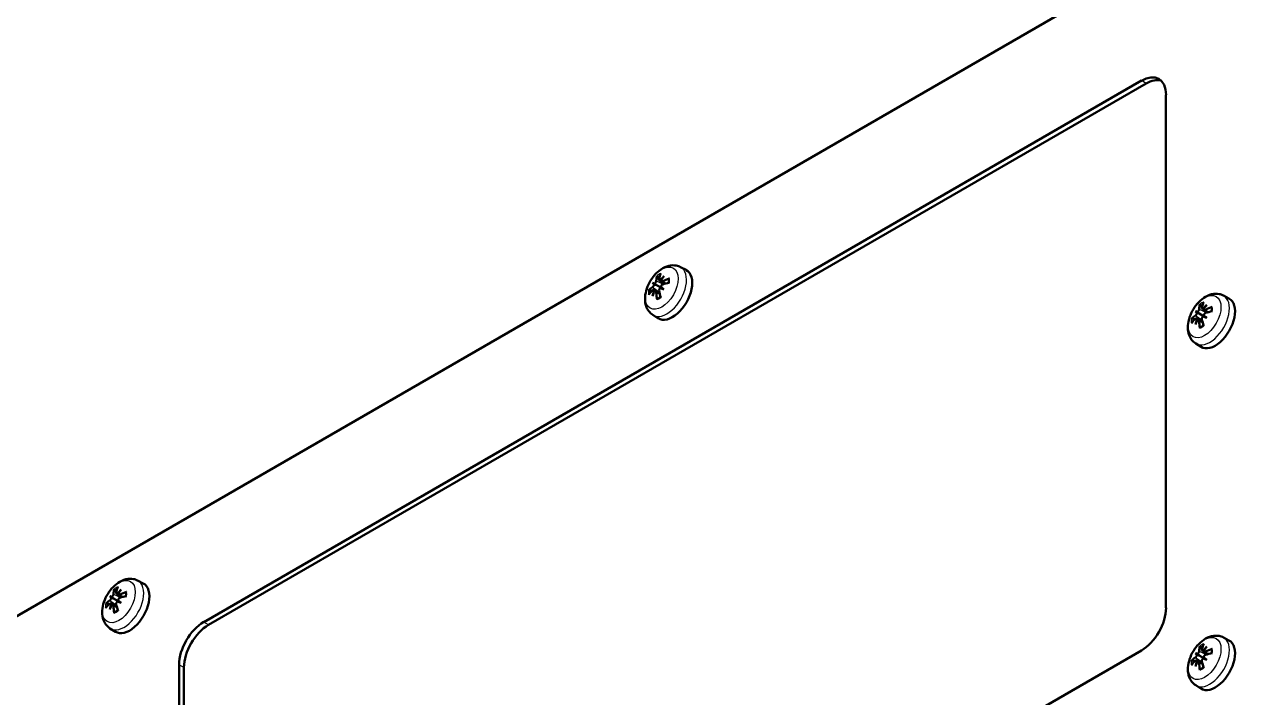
# Model space of a CAD drawing. Header units: millimetres. Extents: x 0 to 4200, y 0 to 2970.
# Drawn here: x 3093.8 to 3269.4, y 2053.9 to 2150.4 of the extents above; entities that cross this region are included whole.
import ezdxf

# ---------------------------------------------------------------- set-up
doc = ezdxf.new("R2010")
doc.units = ezdxf.units.MM
doc.header["$LTSCALE"] = 10
doc.layers.add('Co ban', color=7, linetype='Continuous', lineweight=50)
doc.layers.add('Lien manh', color=7, linetype='Continuous', lineweight=25, true_color=0x020305)

msp = doc.modelspace()

# ---------------------------------------------------------------- linework, layer by layer
at = {"layer": 'Co ban'}
for p, q in [((2949.75, 1983.09), (3734.64, 2436.24)), ((3119.46, 2064.74), (3253.81, 2142.31)), ((3254.51, 2141.9), (3120.16, 2064.33)), ((3257.34, 2140.26), (3257.34, 2066.78)), ((3187.78, 2115.6), (3188.58, 2115.18)), ((3183.77, 2113.34), (3184.31, 2113.03)), ((3184.73, 2113.73), (3185.48, 2113.18)), ((3185.03, 2113.56), (3185.52, 2113.2)), ((3183.91, 2112.31), (3184.76, 2111.94)), ((3184.21, 2112.14), (3184.77, 2111.89)), ((3184.31, 2113.03), (3185.27, 2112.48)), ((3185.41, 2112.39), (3185.27, 2112.48)), ((3265.56, 2111.52), (3266.36, 2111.1)), ((3183.82, 2108.74), (3184.58, 2108.25)), ((3261.55, 2109.26), (3262.1, 2108.94)), ((3261.7, 2108.23), (3262.54, 2107.86)), ((3261.99, 2108.06), (3262.55, 2107.81)), ((3262.1, 2108.94), (3263.05, 2108.39)), ((3262.51, 2109.64), (3263.26, 2109.1)), ((3262.81, 2109.47), (3263.3, 2109.11)), ((3263.19, 2108.31), (3263.05, 2108.39)), ((3261.6, 2104.66), (3262.36, 2104.17)), ((3109.99, 2070.69), (3110.8, 2070.27)), ((3105.99, 2068.43), (3106.53, 2068.12)), ((3106.53, 2068.12), (3107.48, 2067.57)), ((3106.95, 2068.82), (3107.69, 2068.28)), ((3107.25, 2068.65), (3107.74, 2068.29)), ((3107.63, 2067.49), (3107.48, 2067.57)), ((3106.13, 2067.41), (3106.98, 2067.03)), ((3106.43, 2067.23), (3106.99, 2066.99)), ((3106.03, 2063.83), (3106.8, 2063.35)), ((3265.56, 2062.53), (3266.36, 2062.11)), ((3253.81, 2060.66), (3119.46, 1983.09)), ((3262.51, 2060.66), (3263.26, 2060.11)), ((3261.55, 2060.27), (3262.1, 2059.95)), ((3261.7, 2059.24), (3262.54, 2058.87)), ((3261.99, 2059.07), (3262.55, 2058.82)), ((3262.1, 2059.95), (3263.05, 2059.4)), ((3262.81, 2060.48), (3263.3, 2060.12)), ((3263.19, 2059.32), (3263.05, 2059.4)), ((3115.92, 1985.13), (3115.92, 2058.62)), ((3116.63, 2058.21), (3116.63, 1984.72)), ((3261.6, 2055.67), (3262.36, 2055.18))]:
    msp.add_line(p, q, dxfattribs=at)
for centre, major_axis, ratio, start_param, end_param in [((3253.81, 2138.22), (2.5, 4.33), 0.57735, 5.497787, 7.068583), ((3254.51, 2137.82), (2.5, 4.33), 0.57735, 0.141897, 0.785398), ((3186.63, 2111.69), (2, 3.46), 0.57735, 3.116897, 6.307881), ((3189.43, 2111.18), (-5.86, 2.63), 0.158992, 0.343364, 0.460515), ((3188.47, 2109.52), (-5.21, 3.76), 0.158992, 5.82267, 5.939822), ((3183.58, 2113.65), (0.889, -0.797), 0.034479, 0.632274, 1.018438), ((3189.29, 2110.52), (-4.18, 4.96), 0.552577, 0.356756, 0.526449), ((3188.72, 2110.19), (-2.18, 6.11), 0.589478, 0.562453, 0.732146), ((3189.36, 2110.03), (4.1, 4.95), 0.9022, 1.451948, 1.5691), ((3184.52, 2114.19), (-1.11, 0.66), 0.166378, 2.018975, 2.09969), ((3188.4, 2110.58), (-2.63, -5.86), 0.701688, 4.371008, 4.48816), ((3189.04, 2110), (-6.48, -0.2), 0.690116, 5.148823, 5.318516), ((3189.04, 2110.66), (6.49, -0.16), 0.451938, 2.040238, 2.209931), ((3188.98, 2109.97), (-6.39, 1.14), 0.552577, 5.756736, 5.926429), ((3188.98, 2110.62), (6.38, 1.17), 0.589478, 2.409447, 2.57914), ((3189.43, 2110.15), (2.24, 6.02), 0.9022, 1.572493, 1.689644), ((3188.47, 2110.71), (-3.76, -5.21), 0.701688, 4.936618, 5.05377), ((3183.41, 2113.35), (-1.13, 0.37), 0.034479, 2.123155, 2.509319), ((3183.41, 2112.27), (1.13, -0.63), 0.166378, 1.041903, 1.122618), ((3189.29, 2110.44), (3.07, -5.72), 0.690116, 4.106262, 4.275955), ((3188.72, 2110.11), (-3.38, 5.53), 0.451938, 0.931662, 1.101355), ((3184.52, 2112.71), (1.12, -0.36), 0.009309, 0.838135, 1.224299), ((3189.36, 2111.22), (-6.06, 2.14), 0.04152, 0.758456, 0.875608), ((3184.69, 2113.01), (-0.87, 0.789), 0.009309, 1.917294, 2.303458), ((3188.4, 2109.56), (4.88, -4.18), 0.04152, 2.265985, 2.383136), ((3267.08, 2106.44), (-4.18, 4.96), 0.552577, 0.356756, 0.526449), ((3264.41, 2107.61), (2, 3.46), 0.57735, 3.116897, 6.307881), ((3266.51, 2106.11), (-2.18, 6.11), 0.589478, 0.562453, 0.732146), ((3267.14, 2105.95), (4.1, 4.95), 0.9022, 1.451948, 1.5691), ((3266.18, 2106.5), (-2.63, -5.86), 0.701688, 4.371008, 4.48816), ((3266.83, 2105.92), (-6.48, -0.2), 0.690116, 5.148823, 5.318516), ((3266.76, 2105.88), (-6.39, 1.14), 0.552577, 5.756736, 5.926429), ((3266.76, 2106.54), (6.38, 1.17), 0.589478, 2.409447, 2.57914), ((3267.21, 2107.09), (-5.86, 2.63), 0.158992, 0.343364, 0.460515), ((3266.25, 2105.44), (-5.21, 3.76), 0.158992, 5.82267, 5.939822), ((3267.21, 2106.07), (2.24, 6.02), 0.9022, 1.572493, 1.689644), ((3266.25, 2106.62), (-3.76, -5.21), 0.701688, 4.936618, 5.05377), ((3261.19, 2109.27), (-1.13, 0.37), 0.034479, 2.123155, 2.509319), ((3261.19, 2108.19), (1.13, -0.63), 0.166378, 1.041903, 1.122618), ((3261.36, 2109.57), (0.889, -0.797), 0.034479, 0.632274, 1.018438), ((3266.51, 2106.03), (-3.38, 5.53), 0.451938, 0.931662, 1.101355), ((3262.3, 2110.11), (-1.11, 0.66), 0.166378, 2.018975, 2.09969), ((3262.3, 2108.63), (1.12, -0.36), 0.009309, 0.838135, 1.224299), ((3267.14, 2107.13), (-6.06, 2.14), 0.04152, 0.758456, 0.875608), ((3262.47, 2108.93), (-0.87, 0.789), 0.009309, 1.917294, 2.303458), ((3266.18, 2105.48), (4.88, -4.18), 0.04152, 2.265985, 2.383136), ((3266.83, 2106.58), (6.49, -0.16), 0.451938, 2.040238, 2.209931), ((3267.08, 2106.36), (3.07, -5.72), 0.690116, 4.106262, 4.275955), ((3111.51, 2065.61), (-4.18, 4.96), 0.552577, 0.356756, 0.526449), ((3108.85, 2066.78), (2, 3.46), 0.57735, 3.116897, 6.307881), ((3110.94, 2065.28), (-2.18, 6.11), 0.589478, 0.562453, 0.732146), ((3111.58, 2065.12), (4.1, 4.95), 0.9022, 1.451948, 1.5691), ((3110.62, 2065.68), (-2.63, -5.86), 0.701688, 4.371008, 4.48816), ((3111.19, 2065.06), (-6.39, 1.14), 0.552577, 5.756736, 5.926429), ((3111.65, 2066.27), (-5.86, 2.63), 0.158992, 0.343364, 0.460515), ((3110.69, 2064.61), (-5.21, 3.76), 0.158992, 5.82267, 5.939822), ((3105.62, 2068.44), (-1.13, 0.37), 0.034479, 2.123155, 2.509319), ((3105.8, 2068.74), (0.889, -0.797), 0.034479, 0.632274, 1.018438), ((3106.73, 2069.28), (-1.11, 0.66), 0.166378, 2.018975, 2.09969), ((3106.73, 2067.8), (1.12, -0.36), 0.009309, 0.838135, 1.224299), ((3111.58, 2066.31), (-6.06, 2.14), 0.04152, 0.758456, 0.875608), ((3106.91, 2068.1), (-0.87, 0.789), 0.009309, 1.917294, 2.303458), ((3110.62, 2064.65), (4.88, -4.18), 0.04152, 2.265985, 2.383136), ((3111.26, 2065.1), (-6.48, -0.2), 0.690116, 5.148823, 5.318516), ((3111.26, 2065.76), (6.49, -0.16), 0.451938, 2.040238, 2.209931), ((3111.19, 2065.72), (6.38, 1.17), 0.589478, 2.409447, 2.57914), ((3111.65, 2065.25), (2.24, 6.02), 0.9022, 1.572493, 1.689644), ((3110.69, 2065.8), (-3.76, -5.21), 0.701688, 4.936618, 5.05377), ((3105.62, 2067.36), (1.13, -0.63), 0.166378, 1.041903, 1.122618), ((3111.51, 2065.53), (3.07, -5.72), 0.690116, 4.106262, 4.275955), ((3110.94, 2065.2), (-3.38, 5.53), 0.451938, 0.931662, 1.101355), ((3253.81, 2064.74), (-2.5, -4.33), 0.57735, 0.785398, 2.356194), ((3119.46, 2060.66), (2.5, 4.33), 0.57735, 0.785398, 2.356194), ((3120.16, 2060.25), (-2.5, -4.33), 0.57735, 3.926991, 5.497787), ((3267.08, 2057.45), (-4.18, 4.96), 0.552577, 0.356756, 0.526449), ((3264.41, 2058.62), (2, 3.46), 0.57735, 3.116897, 6.307881), ((3266.51, 2057.12), (-2.18, 6.11), 0.589478, 0.562453, 0.732146), ((3267.14, 2056.96), (4.1, 4.95), 0.9022, 1.451948, 1.5691), ((3262.3, 2061.12), (-1.11, 0.66), 0.166378, 2.018975, 2.09969), ((3266.18, 2057.51), (-2.63, -5.86), 0.701688, 4.371008, 4.48816), ((3266.83, 2056.93), (-6.48, -0.2), 0.690116, 5.148823, 5.318516), ((3266.76, 2056.89), (-6.39, 1.14), 0.552577, 5.756736, 5.926429), ((3266.76, 2057.55), (6.38, 1.17), 0.589478, 2.409447, 2.57914), ((3267.21, 2058.1), (-5.86, 2.63), 0.158992, 0.343364, 0.460515), ((3266.25, 2056.45), (-5.21, 3.76), 0.158992, 5.82267, 5.939822), ((3267.21, 2057.08), (2.24, 6.02), 0.9022, 1.572493, 1.689644), ((3266.25, 2057.63), (-3.76, -5.21), 0.701688, 4.936618, 5.05377), ((3261.19, 2060.28), (-1.13, 0.37), 0.034479, 2.123155, 2.509319), ((3261.19, 2059.2), (1.13, -0.63), 0.166378, 1.041903, 1.122618), ((3261.36, 2060.58), (0.889, -0.797), 0.034479, 0.632274, 1.018438), ((3267.08, 2057.37), (3.07, -5.72), 0.690116, 4.106262, 4.275955), ((3266.51, 2057.04), (-3.38, 5.53), 0.451938, 0.931662, 1.101355), ((3262.3, 2059.64), (1.12, -0.36), 0.009309, 0.838135, 1.224299), ((3267.14, 2058.15), (-6.06, 2.14), 0.04152, 0.758456, 0.875608), ((3262.47, 2059.94), (-0.87, 0.789), 0.009309, 1.917294, 2.303458), ((3266.18, 2056.49), (4.88, -4.18), 0.04152, 2.265985, 2.383136), ((3266.83, 2057.59), (6.49, -0.16), 0.451938, 2.040238, 2.209931)]:
    msp.add_ellipse(centre, major_axis=major_axis, ratio=ratio, start_param=start_param, end_param=end_param, dxfattribs=at)
for points, knots in [([(3183.82, 2108.74), (3183.59, 2108.88), (3183.39, 2109.07), (3183.06, 2109.51), (3182.93, 2109.76), (3182.74, 2110.34), (3182.7, 2110.67), (3182.69, 2111.4), (3182.75, 2111.8), (3182.97, 2112.61), (3183.13, 2113.01), (3183.53, 2113.76), (3183.77, 2114.11), (3184.32, 2114.75), (3184.63, 2115.03), (3185.31, 2115.5), (3185.69, 2115.68), (3186.44, 2115.86), (3186.81, 2115.88), (3187.38, 2115.77), (3187.59, 2115.7), (3187.78, 2115.6)], [3.951686, 3.951686, 3.951686, 3.951686, 4.16495, 4.16495, 4.402172, 4.402172, 4.701244, 4.701244, 5.067164, 5.067164, 5.444726, 5.444726, 5.817078, 5.817078, 6.192713, 6.192713, 6.5675, 6.5675, 6.874086, 6.874086, 7.043888, 7.043888, 7.043888, 7.043888]), ([(3184.31, 2113.65), (3184.3, 2113.62), (3184.3, 2113.59), (3184.27, 2113.52), (3184.26, 2113.49), (3184.22, 2113.42), (3184.2, 2113.39), (3184.15, 2113.33), (3184.12, 2113.3), (3184.09, 2113.27), (3184.08, 2113.26), (3184.07, 2113.26)], [0, 0, 0, 0, 0.01151442, 0.01151442, 0.02302884, 0.02302884, 0.0344178, 0.0344178, 0.04580676, 0.04580676, 0.0498478, 0.0498478, 0.0498478, 0.0498478]), ([(3184.5, 2114.18), (3184.49, 2114.19), (3184.48, 2114.2), (3184.46, 2114.23), (3184.44, 2114.25), (3184.43, 2114.29), (3184.42, 2114.31), (3184.42, 2114.34), (3184.42, 2114.35), (3184.42, 2114.36)], [0.05658644, 0.05658644, 0.05658644, 0.05658644, 0.06161587, 0.06161587, 0.06775669, 0.06775669, 0.07390904, 0.07390904, 0.07912293, 0.07912293, 0.07912293, 0.07912293]), ([(3184.9, 2113.74), (3184.9, 2113.74), (3184.9, 2113.73), (3184.87, 2113.72), (3184.83, 2113.71), (3184.78, 2113.71), (3184.76, 2113.71), (3184.72, 2113.73), (3184.71, 2113.75), (3184.69, 2113.79), (3184.69, 2113.82), (3184.69, 2113.86), (3184.7, 2113.87), (3184.7, 2113.88)], [0.02262869, 0.02262869, 0.02262869, 0.02262869, 0.02311382, 0.02311382, 0.03450698, 0.03450698, 0.04590014, 0.04590014, 0.05733833, 0.05733833, 0.06877652, 0.06877652, 0.07249219, 0.07249219, 0.07249219, 0.07249219]), ([(3185.24, 2113.57), (3185.2, 2113.55), (3185.17, 2113.54), (3185.11, 2113.53), (3185.08, 2113.53), (3185.03, 2113.55), (3185.01, 2113.56), (3184.99, 2113.6), (3184.98, 2113.63), (3184.98, 2113.67), (3184.98, 2113.68), (3184.98, 2113.69)], [0, 0, 0, 0, 0.01151442, 0.01151442, 0.02302884, 0.02302884, 0.0344178, 0.0344178, 0.04580676, 0.04580676, 0.0498478, 0.0498478, 0.0498478, 0.0498478]), ([(3186.09, 2113.86), (3186.08, 2113.86), (3186.08, 2113.87), (3186.08, 2113.88), (3186.09, 2113.9), (3186.1, 2113.93), (3186.12, 2113.94), (3186.14, 2113.96), (3186.16, 2113.97), (3186.18, 2113.97)], [0.05985449, 0.05985449, 0.05985449, 0.05985449, 0.06161587, 0.06161587, 0.06775669, 0.06775669, 0.07390904, 0.07390904, 0.07912293, 0.07912293, 0.07912293, 0.07912293]), ([(3186.09, 2113.86), (3186.09, 2113.82), (3186.1, 2113.79), (3186.1, 2113.72), (3186.11, 2113.68), (3186.11, 2113.61), (3186.11, 2113.57), (3186.11, 2113.49), (3186.1, 2113.45), (3186.1, 2113.39), (3186.09, 2113.36), (3186.09, 2113.33)], [1.3874243, 1.3874243, 1.3874243, 1.3874243, 1.4608322, 1.4608322, 1.53424, 1.53424, 1.6076479, 1.6076479, 1.6810558, 1.6810558, 1.7294084, 1.7294084, 1.7294084, 1.7294084]), ([(3183.21, 2112.26), (3183.22, 2112.27), (3183.23, 2112.28), (3183.26, 2112.29), (3183.28, 2112.29), (3183.31, 2112.3), (3183.34, 2112.3), (3183.37, 2112.29), (3183.39, 2112.29), (3183.41, 2112.28)], [0.01947687, 0.01947687, 0.01947687, 0.01947687, 0.02469076, 0.02469076, 0.03084311, 0.03084311, 0.03698394, 0.03698394, 0.04201336, 0.04201336, 0.04201336, 0.04201336]), ([(3183.99, 2113.12), (3183.99, 2113.12), (3183.99, 2113.12), (3183.99, 2113.09), (3183.98, 2113.05), (3183.96, 2112.98), (3183.94, 2112.94), (3183.91, 2112.87), (3183.88, 2112.84), (3183.84, 2112.78), (3183.81, 2112.75), (3183.78, 2112.73), (3183.78, 2112.73), (3183.77, 2112.72)], [0.02262944, 0.02262944, 0.02262944, 0.02262944, 0.02319765, 0.02319765, 0.0345489, 0.0345489, 0.04590016, 0.04590016, 0.05733835, 0.05733835, 0.06877655, 0.06877655, 0.07249221, 0.07249221, 0.07249221, 0.07249221]), ([(3183.77, 2112.27), (3183.79, 2112.29), (3183.82, 2112.3), (3183.86, 2112.32), (3183.89, 2112.32), (3183.92, 2112.31), (3183.94, 2112.3), (3183.97, 2112.26), (3183.98, 2112.23), (3183.99, 2112.19), (3183.99, 2112.18), (3183.99, 2112.16)], [0, 0, 0, 0, 0.01151442, 0.01151442, 0.02302884, 0.02302884, 0.0344178, 0.0344178, 0.04580676, 0.04580676, 0.0498478, 0.0498478, 0.0498478, 0.0498478]), ([(3184.07, 2112.12), (3184.07, 2112.12), (3184.07, 2112.12), (3184.1, 2112.14), (3184.12, 2112.15), (3184.18, 2112.15), (3184.2, 2112.15), (3184.24, 2112.13), (3184.26, 2112.11), (3184.29, 2112.05), (3184.3, 2112.02), (3184.3, 2111.98), (3184.3, 2111.97), (3184.31, 2111.96)], [0.02262944, 0.02262944, 0.02262944, 0.02262944, 0.02319765, 0.02319765, 0.0345489, 0.0345489, 0.04590016, 0.04590016, 0.05733835, 0.05733835, 0.06877655, 0.06877655, 0.07249221, 0.07249221, 0.07249221, 0.07249221]), ([(3184.7, 2112.18), (3184.69, 2112.22), (3184.69, 2112.25), (3184.7, 2112.33), (3184.71, 2112.37), (3184.74, 2112.44), (3184.76, 2112.47), (3184.81, 2112.54), (3184.84, 2112.56), (3184.88, 2112.59), (3184.89, 2112.59), (3184.9, 2112.6)], [0, 0, 0, 0, 0.01154742, 0.01154742, 0.02309483, 0.02309483, 0.0344508, 0.0344508, 0.04580677, 0.04580677, 0.04984781, 0.04984781, 0.04984781, 0.04984781]), ([(3184.98, 2112.73), (3184.98, 2112.74), (3184.98, 2112.74), (3184.98, 2112.77), (3184.98, 2112.81), (3185, 2112.88), (3185.02, 2112.92), (3185.06, 2112.98), (3185.08, 2113.02), (3185.14, 2113.07), (3185.17, 2113.09), (3185.21, 2113.11), (3185.22, 2113.11), (3185.24, 2113.11)], [0.02262944, 0.02262944, 0.02262944, 0.02262944, 0.02319765, 0.02319765, 0.0345489, 0.0345489, 0.04590016, 0.04590016, 0.05733835, 0.05733835, 0.06877655, 0.06877655, 0.07249221, 0.07249221, 0.07249221, 0.07249221]), ([(3261.6, 2104.66), (3261.37, 2104.8), (3261.17, 2104.99), (3260.84, 2105.42), (3260.72, 2105.68), (3260.52, 2106.26), (3260.48, 2106.59), (3260.47, 2107.32), (3260.53, 2107.72), (3260.75, 2108.52), (3260.91, 2108.92), (3261.31, 2109.67), (3261.55, 2110.03), (3262.1, 2110.66), (3262.41, 2110.95), (3263.1, 2111.41), (3263.47, 2111.6), (3264.22, 2111.78), (3264.59, 2111.8), (3265.16, 2111.69), (3265.37, 2111.62), (3265.56, 2111.52)], [3.951686, 3.951686, 3.951686, 3.951686, 4.16495, 4.16495, 4.402172, 4.402172, 4.701244, 4.701244, 5.067164, 5.067164, 5.444726, 5.444726, 5.817078, 5.817078, 6.192713, 6.192713, 6.5675, 6.5675, 6.874086, 6.874086, 7.043888, 7.043888, 7.043888, 7.043888]), ([(3184.42, 2110.94), (3184.42, 2110.95), (3184.42, 2110.97), (3184.42, 2111.01), (3184.43, 2111.02), (3184.44, 2111.05), (3184.46, 2111.06), (3184.47, 2111.07), (3184.48, 2111.07), (3184.48, 2111.08)], [0.01947687, 0.01947687, 0.01947687, 0.01947687, 0.02469076, 0.02469076, 0.03084311, 0.03084311, 0.03698394, 0.03698394, 0.03874531, 0.03874531, 0.03874531, 0.03874531]), ([(3184.94, 2111.33), (3184.91, 2111.32), (3184.89, 2111.3), (3184.84, 2111.26), (3184.8, 2111.24), (3184.74, 2111.2), (3184.7, 2111.18), (3184.64, 2111.14), (3184.61, 2111.13), (3184.54, 2111.1), (3184.51, 2111.09), (3184.48, 2111.08)], [2.9829806, 2.9829806, 2.9829806, 2.9829806, 3.0313332, 3.0313332, 3.1047411, 3.1047411, 3.1781489, 3.1781489, 3.2515568, 3.2515568, 3.3249647, 3.3249647, 3.3249647, 3.3249647]), ([(3262.29, 2110.1), (3262.27, 2110.11), (3262.26, 2110.12), (3262.24, 2110.15), (3262.22, 2110.17), (3262.21, 2110.21), (3262.2, 2110.23), (3262.2, 2110.26), (3262.2, 2110.27), (3262.2, 2110.28)], [0.05658644, 0.05658644, 0.05658644, 0.05658644, 0.06161587, 0.06161587, 0.06775669, 0.06775669, 0.07390904, 0.07390904, 0.07912293, 0.07912293, 0.07912293, 0.07912293]), ([(3262.68, 2109.65), (3262.68, 2109.65), (3262.68, 2109.65), (3262.65, 2109.64), (3262.62, 2109.63), (3262.56, 2109.62), (3262.54, 2109.63), (3262.5, 2109.65), (3262.49, 2109.67), (3262.47, 2109.71), (3262.47, 2109.74), (3262.48, 2109.78), (3262.48, 2109.78), (3262.48, 2109.79)], [0.02262869, 0.02262869, 0.02262869, 0.02262869, 0.02311382, 0.02311382, 0.03450698, 0.03450698, 0.04590014, 0.04590014, 0.05733833, 0.05733833, 0.06877652, 0.06877652, 0.07249219, 0.07249219, 0.07249219, 0.07249219]), ([(3263.87, 2109.77), (3263.87, 2109.78), (3263.87, 2109.78), (3263.87, 2109.8), (3263.87, 2109.82), (3263.89, 2109.84), (3263.9, 2109.86), (3263.93, 2109.88), (3263.94, 2109.89), (3263.96, 2109.89)], [0.05985449, 0.05985449, 0.05985449, 0.05985449, 0.06161587, 0.06161587, 0.06775669, 0.06775669, 0.07390904, 0.07390904, 0.07912293, 0.07912293, 0.07912293, 0.07912293]), ([(3263.87, 2109.77), (3263.87, 2109.74), (3263.88, 2109.71), (3263.88, 2109.64), (3263.89, 2109.6), (3263.89, 2109.53), (3263.89, 2109.49), (3263.89, 2109.41), (3263.88, 2109.37), (3263.88, 2109.3), (3263.88, 2109.28), (3263.87, 2109.25)], [1.3874243, 1.3874243, 1.3874243, 1.3874243, 1.4608322, 1.4608322, 1.53424, 1.53424, 1.6076479, 1.6076479, 1.6810558, 1.6810558, 1.7294084, 1.7294084, 1.7294084, 1.7294084]), ([(3260.99, 2108.18), (3261, 2108.19), (3261.01, 2108.2), (3261.04, 2108.21), (3261.06, 2108.21), (3261.1, 2108.22), (3261.12, 2108.22), (3261.16, 2108.21), (3261.18, 2108.21), (3261.19, 2108.2)], [0.01947687, 0.01947687, 0.01947687, 0.01947687, 0.02469076, 0.02469076, 0.03084311, 0.03084311, 0.03698394, 0.03698394, 0.04201336, 0.04201336, 0.04201336, 0.04201336]), ([(3261.77, 2109.04), (3261.77, 2109.04), (3261.77, 2109.03), (3261.77, 2109), (3261.76, 2108.97), (3261.74, 2108.9), (3261.72, 2108.86), (3261.69, 2108.79), (3261.67, 2108.76), (3261.62, 2108.7), (3261.59, 2108.67), (3261.56, 2108.65), (3261.56, 2108.64), (3261.55, 2108.64)], [0.02262944, 0.02262944, 0.02262944, 0.02262944, 0.02319765, 0.02319765, 0.0345489, 0.0345489, 0.04590016, 0.04590016, 0.05733835, 0.05733835, 0.06877655, 0.06877655, 0.07249221, 0.07249221, 0.07249221, 0.07249221]), ([(3261.55, 2108.18), (3261.57, 2108.2), (3261.6, 2108.22), (3261.64, 2108.24), (3261.67, 2108.24), (3261.71, 2108.23), (3261.72, 2108.21), (3261.75, 2108.17), (3261.76, 2108.15), (3261.77, 2108.1), (3261.77, 2108.09), (3261.77, 2108.08)], [0, 0, 0, 0, 0.01151442, 0.01151442, 0.02302884, 0.02302884, 0.0344178, 0.0344178, 0.04580676, 0.04580676, 0.0498478, 0.0498478, 0.0498478, 0.0498478]), ([(3262.09, 2109.57), (3262.09, 2109.54), (3262.08, 2109.51), (3262.06, 2109.44), (3262.04, 2109.4), (3262, 2109.34), (3261.98, 2109.3), (3261.93, 2109.24), (3261.9, 2109.22), (3261.87, 2109.19), (3261.86, 2109.18), (3261.85, 2109.18)], [0, 0, 0, 0, 0.01151442, 0.01151442, 0.02302884, 0.02302884, 0.0344178, 0.0344178, 0.04580676, 0.04580676, 0.0498478, 0.0498478, 0.0498478, 0.0498478]), ([(3261.85, 2108.04), (3261.85, 2108.04), (3261.85, 2108.04), (3261.88, 2108.05), (3261.91, 2108.07), (3261.96, 2108.07), (3261.98, 2108.07), (3262.02, 2108.04), (3262.04, 2108.02), (3262.07, 2107.97), (3262.08, 2107.94), (3262.09, 2107.9), (3262.09, 2107.89), (3262.09, 2107.87)], [0.02262944, 0.02262944, 0.02262944, 0.02262944, 0.02319765, 0.02319765, 0.0345489, 0.0345489, 0.04590016, 0.04590016, 0.05733835, 0.05733835, 0.06877655, 0.06877655, 0.07249221, 0.07249221, 0.07249221, 0.07249221]), ([(3262.48, 2108.1), (3262.47, 2108.13), (3262.47, 2108.17), (3262.48, 2108.25), (3262.49, 2108.29), (3262.52, 2108.36), (3262.54, 2108.39), (3262.59, 2108.45), (3262.62, 2108.48), (3262.66, 2108.5), (3262.67, 2108.51), (3262.68, 2108.51)], [0, 0, 0, 0, 0.01154742, 0.01154742, 0.02309483, 0.02309483, 0.0344508, 0.0344508, 0.04580677, 0.04580677, 0.04984781, 0.04984781, 0.04984781, 0.04984781]), ([(3263.02, 2109.48), (3262.99, 2109.47), (3262.95, 2109.46), (3262.89, 2109.45), (3262.86, 2109.45), (3262.82, 2109.47), (3262.8, 2109.48), (3262.77, 2109.52), (3262.76, 2109.55), (3262.76, 2109.59), (3262.76, 2109.6), (3262.76, 2109.61)], [0, 0, 0, 0, 0.01151442, 0.01151442, 0.02302884, 0.02302884, 0.0344178, 0.0344178, 0.04580676, 0.04580676, 0.0498478, 0.0498478, 0.0498478, 0.0498478]), ([(3262.76, 2108.65), (3262.76, 2108.65), (3262.76, 2108.65), (3262.76, 2108.69), (3262.76, 2108.73), (3262.78, 2108.8), (3262.8, 2108.84), (3262.84, 2108.9), (3262.86, 2108.93), (3262.92, 2108.99), (3262.96, 2109.01), (3263, 2109.02), (3263.01, 2109.03), (3263.02, 2109.03)], [0.02262944, 0.02262944, 0.02262944, 0.02262944, 0.02319765, 0.02319765, 0.0345489, 0.0345489, 0.04590016, 0.04590016, 0.05733835, 0.05733835, 0.06877655, 0.06877655, 0.07249221, 0.07249221, 0.07249221, 0.07249221]), ([(3262.2, 2106.85), (3262.2, 2106.87), (3262.2, 2106.89), (3262.2, 2106.92), (3262.21, 2106.94), (3262.22, 2106.97), (3262.24, 2106.98), (3262.25, 2106.99), (3262.26, 2106.99), (3262.26, 2106.99)], [0.01947687, 0.01947687, 0.01947687, 0.01947687, 0.02469076, 0.02469076, 0.03084311, 0.03084311, 0.03698394, 0.03698394, 0.03874531, 0.03874531, 0.03874531, 0.03874531]), ([(3262.72, 2107.25), (3262.7, 2107.23), (3262.67, 2107.22), (3262.62, 2107.18), (3262.59, 2107.16), (3262.52, 2107.12), (3262.49, 2107.1), (3262.42, 2107.06), (3262.39, 2107.05), (3262.32, 2107.02), (3262.29, 2107), (3262.26, 2106.99)], [2.9829806, 2.9829806, 2.9829806, 2.9829806, 3.0313332, 3.0313332, 3.1047411, 3.1047411, 3.1781489, 3.1781489, 3.2515568, 3.2515568, 3.3249647, 3.3249647, 3.3249647, 3.3249647]), ([(3106.03, 2063.83), (3105.81, 2063.98), (3105.61, 2064.16), (3105.28, 2064.6), (3105.15, 2064.85), (3104.96, 2065.43), (3104.92, 2065.76), (3104.91, 2066.49), (3104.97, 2066.9), (3105.18, 2067.7), (3105.35, 2068.1), (3105.75, 2068.85), (3105.99, 2069.2), (3106.54, 2069.84), (3106.85, 2070.12), (3107.53, 2070.59), (3107.91, 2070.77), (3108.66, 2070.95), (3109.02, 2070.97), (3109.6, 2070.86), (3109.8, 2070.79), (3109.99, 2070.69)], [3.951686, 3.951686, 3.951686, 3.951686, 4.16495, 4.16495, 4.402172, 4.402172, 4.701244, 4.701244, 5.067164, 5.067164, 5.444726, 5.444726, 5.817078, 5.817078, 6.192713, 6.192713, 6.5675, 6.5675, 6.874086, 6.874086, 7.043888, 7.043888, 7.043888, 7.043888]), ([(3106.72, 2069.27), (3106.71, 2069.28), (3106.7, 2069.3), (3106.67, 2069.33), (3106.66, 2069.35), (3106.65, 2069.38), (3106.64, 2069.4), (3106.64, 2069.43), (3106.64, 2069.44), (3106.64, 2069.46)], [0.05658644, 0.05658644, 0.05658644, 0.05658644, 0.06161587, 0.06161587, 0.06775669, 0.06775669, 0.07390904, 0.07390904, 0.07912293, 0.07912293, 0.07912293, 0.07912293]), ([(3106.21, 2068.21), (3106.21, 2068.21), (3106.21, 2068.21), (3106.21, 2068.18), (3106.2, 2068.14), (3106.18, 2068.07), (3106.16, 2068.03), (3106.12, 2067.97), (3106.1, 2067.93), (3106.06, 2067.87), (3106.03, 2067.85), (3106, 2067.82), (3105.99, 2067.82), (3105.99, 2067.81)], [0.02262944, 0.02262944, 0.02262944, 0.02262944, 0.02319765, 0.02319765, 0.0345489, 0.0345489, 0.04590016, 0.04590016, 0.05733835, 0.05733835, 0.06877655, 0.06877655, 0.07249221, 0.07249221, 0.07249221, 0.07249221]), ([(3106.52, 2068.74), (3106.52, 2068.72), (3106.52, 2068.68), (3106.49, 2068.62), (3106.48, 2068.58), (3106.44, 2068.51), (3106.42, 2068.48), (3106.37, 2068.42), (3106.34, 2068.39), (3106.31, 2068.36), (3106.3, 2068.36), (3106.29, 2068.35)], [0, 0, 0, 0, 0.01151442, 0.01151442, 0.02302884, 0.02302884, 0.0344178, 0.0344178, 0.04580676, 0.04580676, 0.0498478, 0.0498478, 0.0498478, 0.0498478]), ([(3107.12, 2068.83), (3107.12, 2068.83), (3107.11, 2068.83), (3107.08, 2068.81), (3107.05, 2068.8), (3107, 2068.8), (3106.98, 2068.8), (3106.94, 2068.82), (3106.93, 2068.84), (3106.91, 2068.89), (3106.91, 2068.91), (3106.91, 2068.95), (3106.91, 2068.96), (3106.92, 2068.97)], [0.02262869, 0.02262869, 0.02262869, 0.02262869, 0.02311382, 0.02311382, 0.03450698, 0.03450698, 0.04590014, 0.04590014, 0.05733833, 0.05733833, 0.06877652, 0.06877652, 0.07249219, 0.07249219, 0.07249219, 0.07249219]), ([(3106.92, 2067.28), (3106.91, 2067.31), (3106.91, 2067.35), (3106.92, 2067.42), (3106.93, 2067.46), (3106.96, 2067.53), (3106.98, 2067.57), (3107.03, 2067.63), (3107.06, 2067.65), (3107.1, 2067.68), (3107.11, 2067.68), (3107.12, 2067.69)], [0, 0, 0, 0, 0.01154742, 0.01154742, 0.02309483, 0.02309483, 0.0344508, 0.0344508, 0.04580677, 0.04580677, 0.04984781, 0.04984781, 0.04984781, 0.04984781]), ([(3107.45, 2068.66), (3107.42, 2068.64), (3107.39, 2068.63), (3107.33, 2068.62), (3107.3, 2068.63), (3107.25, 2068.64), (3107.23, 2068.66), (3107.2, 2068.7), (3107.2, 2068.72), (3107.19, 2068.76), (3107.19, 2068.77), (3107.2, 2068.78)], [0, 0, 0, 0, 0.01151442, 0.01151442, 0.02302884, 0.02302884, 0.0344178, 0.0344178, 0.04580676, 0.04580676, 0.0498478, 0.0498478, 0.0498478, 0.0498478]), ([(3107.2, 2067.83), (3107.2, 2067.83), (3107.2, 2067.83), (3107.19, 2067.86), (3107.2, 2067.9), (3107.22, 2067.97), (3107.23, 2068.01), (3107.27, 2068.08), (3107.3, 2068.11), (3107.36, 2068.16), (3107.39, 2068.18), (3107.43, 2068.2), (3107.44, 2068.2), (3107.45, 2068.21)], [0.02262944, 0.02262944, 0.02262944, 0.02262944, 0.02319765, 0.02319765, 0.0345489, 0.0345489, 0.04590016, 0.04590016, 0.05733835, 0.05733835, 0.06877655, 0.06877655, 0.07249221, 0.07249221, 0.07249221, 0.07249221]), ([(3108.3, 2068.95), (3108.3, 2068.95), (3108.3, 2068.96), (3108.3, 2068.98), (3108.31, 2068.99), (3108.32, 2069.02), (3108.34, 2069.03), (3108.36, 2069.05), (3108.38, 2069.06), (3108.39, 2069.07)], [0.05985449, 0.05985449, 0.05985449, 0.05985449, 0.06161587, 0.06161587, 0.06775669, 0.06775669, 0.07390904, 0.07390904, 0.07912293, 0.07912293, 0.07912293, 0.07912293]), ([(3108.3, 2068.95), (3108.31, 2068.92), (3108.31, 2068.88), (3108.32, 2068.81), (3108.32, 2068.78), (3108.33, 2068.7), (3108.33, 2068.66), (3108.32, 2068.59), (3108.32, 2068.55), (3108.31, 2068.48), (3108.31, 2068.45), (3108.31, 2068.43)], [1.3874243, 1.3874243, 1.3874243, 1.3874243, 1.4608322, 1.4608322, 1.53424, 1.53424, 1.6076479, 1.6076479, 1.6810558, 1.6810558, 1.7294084, 1.7294084, 1.7294084, 1.7294084]), ([(3105.43, 2067.35), (3105.44, 2067.36), (3105.45, 2067.37), (3105.47, 2067.38), (3105.49, 2067.39), (3105.53, 2067.39), (3105.56, 2067.39), (3105.59, 2067.39), (3105.61, 2067.38), (3105.63, 2067.38)], [0.01947687, 0.01947687, 0.01947687, 0.01947687, 0.02469076, 0.02469076, 0.03084311, 0.03084311, 0.03698394, 0.03698394, 0.04201336, 0.04201336, 0.04201336, 0.04201336]), ([(3105.99, 2067.36), (3106.01, 2067.38), (3106.03, 2067.4), (3106.08, 2067.41), (3106.1, 2067.42), (3106.14, 2067.4), (3106.16, 2067.39), (3106.19, 2067.35), (3106.2, 2067.32), (3106.21, 2067.28), (3106.21, 2067.27), (3106.21, 2067.26)], [0, 0, 0, 0, 0.01151442, 0.01151442, 0.02302884, 0.02302884, 0.0344178, 0.0344178, 0.04580676, 0.04580676, 0.0498478, 0.0498478, 0.0498478, 0.0498478]), ([(3106.29, 2067.21), (3106.29, 2067.21), (3106.29, 2067.21), (3106.32, 2067.23), (3106.34, 2067.24), (3106.39, 2067.25), (3106.42, 2067.24), (3106.46, 2067.22), (3106.48, 2067.2), (3106.51, 2067.15), (3106.52, 2067.12), (3106.52, 2067.07), (3106.52, 2067.06), (3106.52, 2067.05)], [0.02262944, 0.02262944, 0.02262944, 0.02262944, 0.02319765, 0.02319765, 0.0345489, 0.0345489, 0.04590016, 0.04590016, 0.05733835, 0.05733835, 0.06877655, 0.06877655, 0.07249221, 0.07249221, 0.07249221, 0.07249221]), ([(3106.64, 2066.03), (3106.64, 2066.05), (3106.64, 2066.07), (3106.64, 2066.1), (3106.65, 2066.12), (3106.66, 2066.14), (3106.67, 2066.16), (3106.69, 2066.16), (3106.69, 2066.17), (3106.7, 2066.17)], [0.01947687, 0.01947687, 0.01947687, 0.01947687, 0.02469076, 0.02469076, 0.03084311, 0.03084311, 0.03698394, 0.03698394, 0.03874531, 0.03874531, 0.03874531, 0.03874531]), ([(3107.15, 2066.43), (3107.13, 2066.41), (3107.11, 2066.39), (3107.06, 2066.35), (3107.02, 2066.33), (3106.96, 2066.29), (3106.92, 2066.27), (3106.86, 2066.24), (3106.82, 2066.22), (3106.76, 2066.19), (3106.73, 2066.18), (3106.7, 2066.17)], [2.9829806, 2.9829806, 2.9829806, 2.9829806, 3.0313332, 3.0313332, 3.1047411, 3.1047411, 3.1781489, 3.1781489, 3.2515568, 3.2515568, 3.3249647, 3.3249647, 3.3249647, 3.3249647]), ([(3261.6, 2055.67), (3261.37, 2055.81), (3261.17, 2056), (3260.84, 2056.44), (3260.72, 2056.69), (3260.52, 2057.27), (3260.48, 2057.6), (3260.47, 2058.33), (3260.53, 2058.73), (3260.75, 2059.53), (3260.91, 2059.93), (3261.31, 2060.68), (3261.55, 2061.04), (3262.1, 2061.67), (3262.41, 2061.96), (3263.1, 2062.42), (3263.47, 2062.61), (3264.22, 2062.79), (3264.59, 2062.81), (3265.16, 2062.7), (3265.37, 2062.63), (3265.56, 2062.53)], [3.951686, 3.951686, 3.951686, 3.951686, 4.16495, 4.16495, 4.402172, 4.402172, 4.701244, 4.701244, 5.067164, 5.067164, 5.444726, 5.444726, 5.817078, 5.817078, 6.192713, 6.192713, 6.5675, 6.5675, 6.874086, 6.874086, 7.043888, 7.043888, 7.043888, 7.043888]), ([(3262.09, 2060.58), (3262.09, 2060.55), (3262.08, 2060.52), (3262.06, 2060.45), (3262.04, 2060.41), (3262, 2060.35), (3261.98, 2060.31), (3261.93, 2060.25), (3261.9, 2060.23), (3261.87, 2060.2), (3261.86, 2060.19), (3261.85, 2060.19)], [0, 0, 0, 0, 0.01151442, 0.01151442, 0.02302884, 0.02302884, 0.0344178, 0.0344178, 0.04580676, 0.04580676, 0.0498478, 0.0498478, 0.0498478, 0.0498478]), ([(3262.29, 2061.11), (3262.27, 2061.12), (3262.26, 2061.13), (3262.24, 2061.16), (3262.22, 2061.18), (3262.21, 2061.22), (3262.2, 2061.24), (3262.2, 2061.27), (3262.2, 2061.28), (3262.2, 2061.29)], [0.05658644, 0.05658644, 0.05658644, 0.05658644, 0.06161587, 0.06161587, 0.06775669, 0.06775669, 0.07390904, 0.07390904, 0.07912293, 0.07912293, 0.07912293, 0.07912293]), ([(3262.68, 2060.66), (3262.68, 2060.66), (3262.68, 2060.66), (3262.65, 2060.65), (3262.62, 2060.64), (3262.56, 2060.63), (3262.54, 2060.64), (3262.5, 2060.66), (3262.49, 2060.68), (3262.47, 2060.72), (3262.47, 2060.75), (3262.48, 2060.79), (3262.48, 2060.79), (3262.48, 2060.8)], [0.02262869, 0.02262869, 0.02262869, 0.02262869, 0.02311382, 0.02311382, 0.03450698, 0.03450698, 0.04590014, 0.04590014, 0.05733833, 0.05733833, 0.06877652, 0.06877652, 0.07249219, 0.07249219, 0.07249219, 0.07249219]), ([(3263.02, 2060.49), (3262.99, 2060.48), (3262.95, 2060.47), (3262.89, 2060.46), (3262.86, 2060.46), (3262.82, 2060.48), (3262.8, 2060.49), (3262.77, 2060.53), (3262.76, 2060.56), (3262.76, 2060.6), (3262.76, 2060.61), (3262.76, 2060.62)], [0, 0, 0, 0, 0.01151442, 0.01151442, 0.02302884, 0.02302884, 0.0344178, 0.0344178, 0.04580676, 0.04580676, 0.0498478, 0.0498478, 0.0498478, 0.0498478]), ([(3263.87, 2060.78), (3263.87, 2060.79), (3263.87, 2060.79), (3263.87, 2060.81), (3263.87, 2060.83), (3263.89, 2060.85), (3263.9, 2060.87), (3263.93, 2060.89), (3263.94, 2060.9), (3263.96, 2060.9)], [0.05985449, 0.05985449, 0.05985449, 0.05985449, 0.06161587, 0.06161587, 0.06775669, 0.06775669, 0.07390904, 0.07390904, 0.07912293, 0.07912293, 0.07912293, 0.07912293]), ([(3263.87, 2060.78), (3263.87, 2060.75), (3263.88, 2060.72), (3263.88, 2060.65), (3263.89, 2060.61), (3263.89, 2060.54), (3263.89, 2060.5), (3263.89, 2060.42), (3263.88, 2060.38), (3263.88, 2060.31), (3263.88, 2060.29), (3263.87, 2060.26)], [1.3874243, 1.3874243, 1.3874243, 1.3874243, 1.4608322, 1.4608322, 1.53424, 1.53424, 1.6076479, 1.6076479, 1.6810558, 1.6810558, 1.7294084, 1.7294084, 1.7294084, 1.7294084]), ([(3260.99, 2059.19), (3261, 2059.2), (3261.01, 2059.21), (3261.04, 2059.22), (3261.06, 2059.22), (3261.1, 2059.23), (3261.12, 2059.23), (3261.16, 2059.22), (3261.18, 2059.22), (3261.19, 2059.21)], [0.01947687, 0.01947687, 0.01947687, 0.01947687, 0.02469076, 0.02469076, 0.03084311, 0.03084311, 0.03698394, 0.03698394, 0.04201336, 0.04201336, 0.04201336, 0.04201336]), ([(3261.77, 2060.05), (3261.77, 2060.05), (3261.77, 2060.04), (3261.77, 2060.01), (3261.76, 2059.98), (3261.74, 2059.91), (3261.72, 2059.87), (3261.69, 2059.8), (3261.67, 2059.77), (3261.62, 2059.71), (3261.59, 2059.68), (3261.56, 2059.66), (3261.56, 2059.65), (3261.55, 2059.65)], [0.02262944, 0.02262944, 0.02262944, 0.02262944, 0.02319765, 0.02319765, 0.0345489, 0.0345489, 0.04590016, 0.04590016, 0.05733835, 0.05733835, 0.06877655, 0.06877655, 0.07249221, 0.07249221, 0.07249221, 0.07249221]), ([(3261.55, 2059.19), (3261.57, 2059.22), (3261.6, 2059.23), (3261.64, 2059.25), (3261.67, 2059.25), (3261.71, 2059.24), (3261.72, 2059.22), (3261.75, 2059.18), (3261.76, 2059.16), (3261.77, 2059.11), (3261.77, 2059.1), (3261.77, 2059.09)], [0, 0, 0, 0, 0.01151442, 0.01151442, 0.02302884, 0.02302884, 0.0344178, 0.0344178, 0.04580676, 0.04580676, 0.0498478, 0.0498478, 0.0498478, 0.0498478]), ([(3261.85, 2059.05), (3261.85, 2059.05), (3261.85, 2059.05), (3261.88, 2059.06), (3261.91, 2059.08), (3261.96, 2059.08), (3261.98, 2059.08), (3262.02, 2059.05), (3262.04, 2059.03), (3262.07, 2058.98), (3262.08, 2058.95), (3262.09, 2058.91), (3262.09, 2058.9), (3262.09, 2058.88)], [0.02262944, 0.02262944, 0.02262944, 0.02262944, 0.02319765, 0.02319765, 0.0345489, 0.0345489, 0.04590016, 0.04590016, 0.05733835, 0.05733835, 0.06877655, 0.06877655, 0.07249221, 0.07249221, 0.07249221, 0.07249221]), ([(3262.48, 2059.11), (3262.47, 2059.14), (3262.47, 2059.18), (3262.48, 2059.26), (3262.49, 2059.3), (3262.52, 2059.37), (3262.54, 2059.4), (3262.59, 2059.46), (3262.62, 2059.49), (3262.66, 2059.51), (3262.67, 2059.52), (3262.68, 2059.52)], [0, 0, 0, 0, 0.01154742, 0.01154742, 0.02309483, 0.02309483, 0.0344508, 0.0344508, 0.04580677, 0.04580677, 0.04984781, 0.04984781, 0.04984781, 0.04984781]), ([(3262.76, 2059.66), (3262.76, 2059.66), (3262.76, 2059.66), (3262.76, 2059.7), (3262.76, 2059.74), (3262.78, 2059.81), (3262.8, 2059.85), (3262.84, 2059.91), (3262.86, 2059.94), (3262.92, 2060), (3262.96, 2060.02), (3263, 2060.03), (3263.01, 2060.04), (3263.02, 2060.04)], [0.02262944, 0.02262944, 0.02262944, 0.02262944, 0.02319765, 0.02319765, 0.0345489, 0.0345489, 0.04590016, 0.04590016, 0.05733835, 0.05733835, 0.06877655, 0.06877655, 0.07249221, 0.07249221, 0.07249221, 0.07249221]), ([(3262.2, 2057.87), (3262.2, 2057.88), (3262.2, 2057.9), (3262.2, 2057.93), (3262.21, 2057.95), (3262.22, 2057.98), (3262.24, 2057.99), (3262.25, 2058), (3262.26, 2058), (3262.26, 2058)], [0.01947687, 0.01947687, 0.01947687, 0.01947687, 0.02469076, 0.02469076, 0.03084311, 0.03084311, 0.03698394, 0.03698394, 0.03874531, 0.03874531, 0.03874531, 0.03874531]), ([(3262.72, 2058.26), (3262.7, 2058.24), (3262.67, 2058.23), (3262.62, 2058.19), (3262.59, 2058.17), (3262.52, 2058.13), (3262.49, 2058.11), (3262.42, 2058.07), (3262.39, 2058.06), (3262.32, 2058.03), (3262.29, 2058.01), (3262.26, 2058)], [2.9829806, 2.9829806, 2.9829806, 2.9829806, 3.0313332, 3.0313332, 3.1047411, 3.1047411, 3.1781489, 3.1781489, 3.2515568, 3.2515568, 3.3249647, 3.3249647, 3.3249647, 3.3249647])]:
    msp.add_open_spline(points, degree=3, knots=knots, dxfattribs=at)
for points, weights in [([(3184.5, 2114.18), (3184.62, 2114.07), (3184.72, 2113.98)], [1.00291629593, 1.00586947967, 1.00753429025]), ([(3183.69, 2112.19), (3183.56, 2112.24), (3183.41, 2112.28)], [1.00753429025, 1.00586947967, 1.00291629593]), ([(3262.29, 2110.1), (3262.4, 2109.99), (3262.51, 2109.89)], [1.00291629593, 1.00586947967, 1.00753429025]), ([(3261.48, 2108.11), (3261.34, 2108.15), (3261.19, 2108.2)], [1.00753429025, 1.00586947967, 1.00291629593]), ([(3106.72, 2069.27), (3106.84, 2069.17), (3106.94, 2069.07)], [1.00291629593, 1.00586947967, 1.00753429025]), ([(3105.91, 2067.29), (3105.78, 2067.33), (3105.63, 2067.38)], [1.00753429025, 1.00586947967, 1.00291629593]), ([(3262.29, 2061.11), (3262.4, 2061), (3262.51, 2060.91)], [1.00291629593, 1.00586947967, 1.00753429025]), ([(3261.48, 2059.12), (3261.34, 2059.17), (3261.19, 2059.21)], [1.00753429025, 1.00586947967, 1.00291629593])]:
    msp.add_rational_spline(points, weights, degree=2, dxfattribs=at)
at = {"layer": 'Lien manh'}
for p, q in [((3254.51, 2141.9), (3253.81, 2142.31)), ((3184.31, 2113.65), (3185.36, 2113.15)), ((3185.24, 2113.57), (3185.72, 2113.25)), ((3183.77, 2112.72), (3184.73, 2112.06)), ((3184.31, 2111.96), (3184.82, 2111.7)), ((3261.55, 2108.64), (3262.51, 2107.97)), ((3262.09, 2109.57), (3263.14, 2109.07)), ((3263.02, 2109.48), (3263.5, 2109.16)), ((3262.09, 2107.87), (3262.6, 2107.62)), ((3105.99, 2067.81), (3106.95, 2067.15)), ((3106.52, 2068.74), (3107.58, 2068.24)), ((3107.45, 2068.66), (3107.94, 2068.34)), ((3106.52, 2067.05), (3107.04, 2066.79)), ((3120.16, 2064.33), (3119.46, 2064.74)), ((3262.09, 2060.58), (3263.14, 2060.08)), ((3261.55, 2059.65), (3262.51, 2058.98)), ((3262.09, 2058.88), (3262.6, 2058.63)), ((3263.02, 2060.49), (3263.5, 2060.17)), ((3116.63, 2058.21), (3115.92, 2058.62))]:
    msp.add_line(p, q, dxfattribs=at)
for centre in [(3185.09, 2112.58), (3262.87, 2108.5), (3107.3, 2067.67), (3262.87, 2059.51)]:
    msp.add_ellipse(centre, major_axis=(-1.66, -2.88), ratio=0.57735, dxfattribs=at)
for centre, major_axis, start_param, end_param in [((3185.84, 2112.14), (-1.98, -3.43), 6.25849, 9.449473), ((3184.69, 2112.81), (-1.07, -1.85), 3.746927, 4.107055), ((3184.75, 2112.77), (0.96, 1.67), 0.709134, 0.968047), ((3184.69, 2112.81), (1.07, 1.85), 5.317723, 5.677851), ((3184.69, 2112.81), (-1.07, -1.85), 5.317723, 5.677851), ((3184.75, 2112.77), (0.96, 1.67), 2.173546, 2.432459), ((3263.63, 2108.06), (-1.98, -3.43), 6.25849, 9.449473), ((3184.69, 2112.81), (1.07, 1.85), 3.746927, 4.107055), ((3262.47, 2108.72), (-1.07, -1.85), 3.746927, 4.107055), ((3262.53, 2108.69), (0.96, 1.67), 0.709134, 0.968047), ((3262.47, 2108.72), (1.07, 1.85), 5.317723, 5.677851), ((3262.47, 2108.72), (-1.07, -1.85), 5.317723, 5.677851), ((3262.53, 2108.69), (0.96, 1.67), 2.173546, 2.432459), ((3262.47, 2108.72), (1.07, 1.85), 3.746927, 4.107055), ((3108.06, 2067.23), (-1.98, -3.43), 6.25849, 9.449473), ((3106.91, 2067.9), (-1.07, -1.85), 3.746927, 4.107055), ((3106.97, 2067.87), (0.96, 1.67), 0.709134, 0.968047), ((3106.91, 2067.9), (1.07, 1.85), 5.317723, 5.677851), ((3106.91, 2067.9), (-1.07, -1.85), 5.317723, 5.677851), ((3106.97, 2067.87), (0.96, 1.67), 2.173546, 2.432459), ((3106.91, 2067.9), (1.07, 1.85), 3.746927, 4.107055), ((3263.63, 2059.07), (-1.98, -3.43), 6.25849, 9.449473), ((3262.47, 2059.73), (-1.07, -1.85), 3.746927, 4.107055), ((3262.53, 2059.7), (0.96, 1.67), 0.709134, 0.968047), ((3262.47, 2059.73), (1.07, 1.85), 5.317723, 5.677851), ((3262.47, 2059.73), (-1.07, -1.85), 5.317723, 5.677851), ((3262.53, 2059.7), (0.96, 1.67), 2.173546, 2.432459), ((3262.47, 2059.73), (1.07, 1.85), 3.746927, 4.107055)]:
    msp.add_ellipse(centre, major_axis=major_axis, ratio=0.57735, start_param=start_param, end_param=end_param, dxfattribs=at)

doc.saveas('drawing.dxf')
